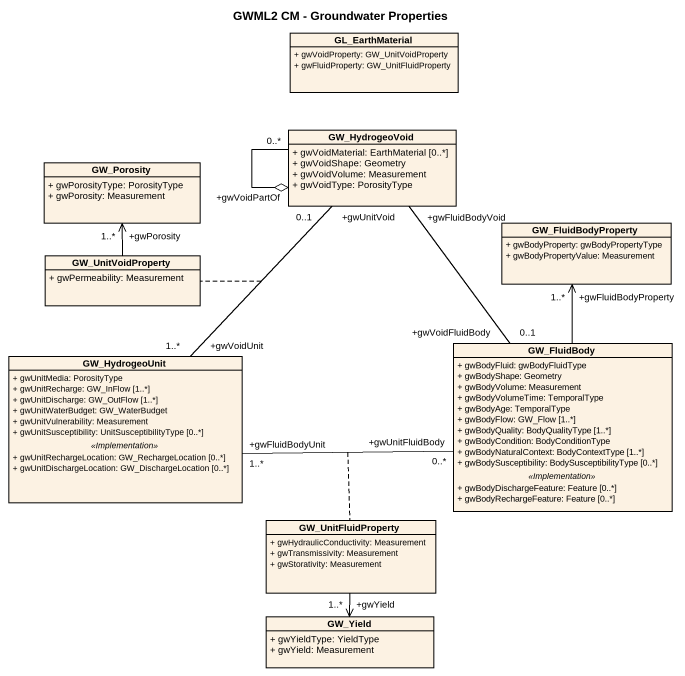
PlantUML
@startuml
title GWML2 CM - Groundwater Properties
hide circle
hide empty members
skinparam classAttributeIconSize 0
class GL_EarthMaterial {
  + gwVoidProperty: GW_UnitVoidProperty
  + gwFluidProperty: GW_UnitFluidProperty
}
class GW_Porosity {
  + gwPorosityType: PorosityType
  + gwPorosity: Measurement
}
class GW_HydrogeoVoid {
  + gwVoidMaterial: EarthMaterial [0..*]
  + gwVoidShape: Geometry
  + gwVoidVolume: Measurement
  + gwVoidType: PorosityType
}
class GW_FluidBodyProperty {
  + gwBodyProperty: gwBodyPropertyType
  + gwBodyPropertyValue: Measurement
}
class GW_UnitVoidProperty {
  + gwPermeability: Measurement
}
class GW_HydrogeoUnit {
  + gwUnitMedia: PorosityType
  + gwUnitRecharge: GW_InFlow [1..*]
  + gwUnitDischarge: GW_OutFlow [1..*]
  + gwUnitWaterBudget: GW_WaterBudget
  + gwUnitVulnerability: Measurement
  + gwUnitSusceptibility: UnitSusceptibilityType [0..*]
  .. <<Implementation>> ..
  + gwUnitRechargeLocation: GW_RechargeLocation [0..*]
  + gwUnitDischargeLocation: GW_DischargeLocation [0..*]
}
class GW_FluidBody {
  + gwBodyFluid: gwBodyFluidType
  + gwBodyShape: Geometry
  + gwBodyVolume: Measurement
  + gwBodyVolumeTime: TemporalType
  + gwBodyAge: TemporalType
  + gwBodyFlow: GW_Flow [1..*]
  + gwBodyQuality: BodyQualityType [1..*]
  + gwBodyCondition: BodyConditionType
  + gwBodyNaturalContext: BodyContextType [1..*]
  + gwBodySusceptibility: BodySusceptibilityType [0..*]
  .. <<Implementation>> ..
  + gwBodyDischargeFeature: Feature [0..*]
  + gwBodyRechargeFeature: Feature [0..*]
}
class GW_UnitFluidProperty {
  + gwHydraulicConductivity: Measurement
  + gwTransmissivity: Measurement
  + gwStorativity: Measurement
}
class GW_Yield {
  + gwYieldType: YieldType
  + gwYield: Measurement
}
GW_HydrogeoVoid "0..*" --o "+gwVoidPartOf" GW_HydrogeoVoid
GW_HydrogeoVoid "+gwFluidBodyVoid" -- "+gwVoidFluidBody\n0..1" GW_FluidBody
GW_UnitVoidProperty -up-> "+gwPorosity\n1..*" GW_Porosity
GW_HydrogeoUnit "+gwVoidUnit\n1..*" -up- "+gwUnitVoid\n0..1" GW_HydrogeoVoid
(GW_HydrogeoUnit, GW_HydrogeoVoid) .. GW_UnitVoidProperty
GW_HydrogeoUnit "+gwFluidBodyUnit\n1..*" -right- "+gwUnitFluidBody\n0..*" GW_FluidBody
(GW_HydrogeoUnit, GW_FluidBody) .. GW_UnitFluidProperty
GW_FluidBody -up-> "+gwFluidBodyProperty\n1..*" GW_FluidBodyProperty
GW_UnitFluidProperty --> "+gwYield\n1..*" GW_Yield
@enduml
